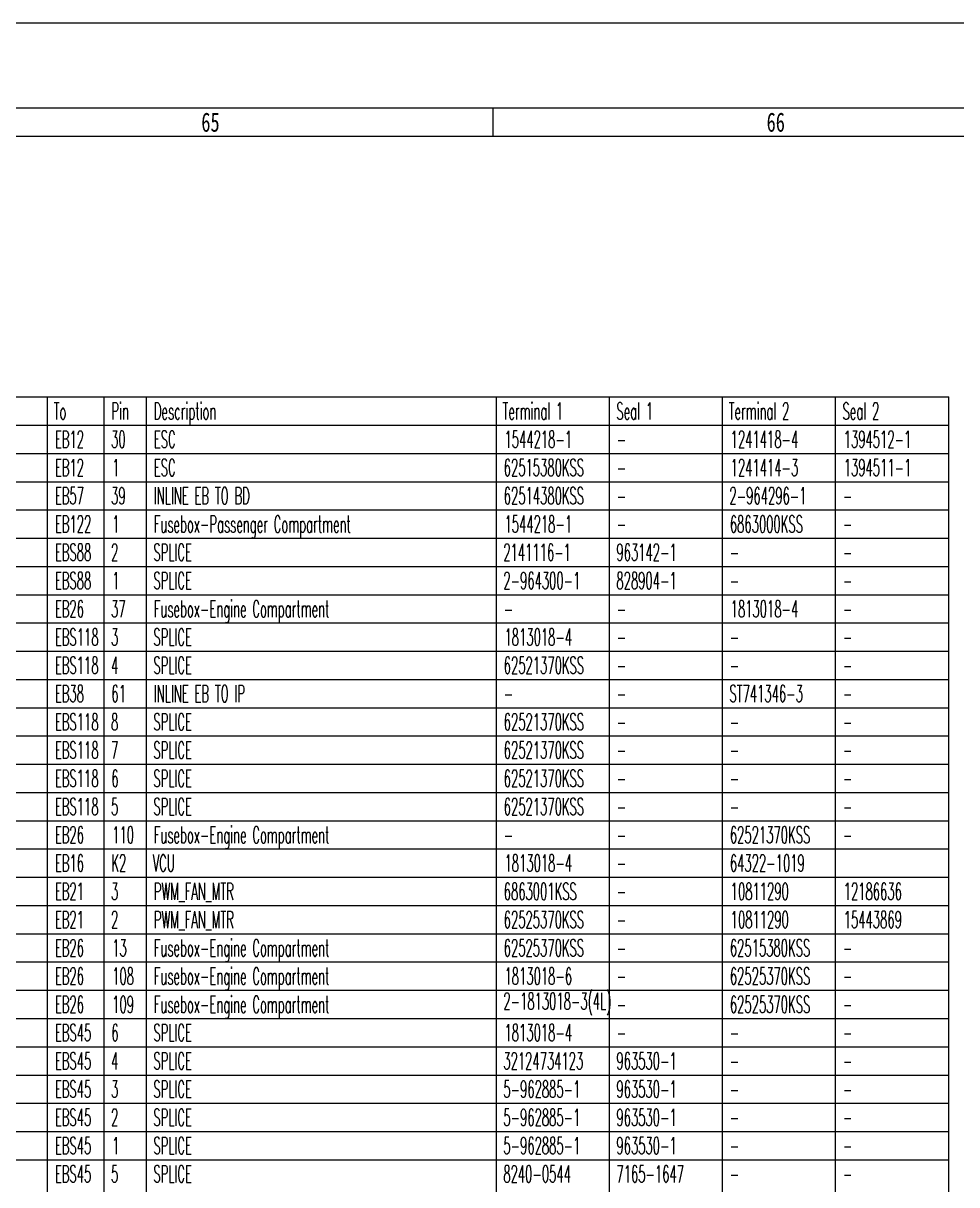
# Model space of a CAD drawing. Header units: inches. Extents: x 47316 to 59086, y 3141 to 11743.
# Drawn here: x 56684.8 to 56849.9, y 10093.5 to 10299.1 of the extents above; entities that cross this region are included whole.
import ezdxf

# ---------------------------------------------------------------- set-up
doc = ezdxf.new("R2010")
doc.units = ezdxf.units.IN
doc.header["$MEASUREMENT"] = 0
doc.styles.add('MtX_FangSong_GB2312', font='')
doc.styles.get("Standard").update_dxf_attribs({"font": ''})
doc.styles.get('MtX_FangSong_GB2312').set_extended_font_data('FangSong_GB2312')
doc.styles.get('Standard').set_extended_font_data('SimSun')

msp = doc.modelspace()

# ---------------------------------------------------------------- linework, layer by layer
at = {"color": 0, "lineweight": 15}
for p, q in [((57387.93, 10299.08), (50247.93, 10299.08)), ((50267.93, 10284.08), (57267.93, 10284.08)), ((56767.93, 10279.08), (56767.93, 10284.08)), ((50267.93, 10279.08), (57367.93, 10279.08))]:
    msp.add_line(p, q, dxfattribs=at)
at = {"color": 0, "linetype": 'Continuous', "lineweight": 15}
for p, q in [((56521.65, 10232.95), (56848.5, 10232.95)), ((56689.11, 9727.95), (56689.11, 10232.95)), ((56699.11, 9727.95), (56699.11, 10232.95)), ((56706.61, 9727.95), (56706.61, 10232.95)), ((56768.5, 9727.95), (56768.5, 10232.95)), ((56788.5, 9727.95), (56788.5, 10232.95)), ((56808.5, 9727.95), (56808.5, 10232.95)), ((56828.5, 9727.95), (56828.5, 10232.95)), ((56848.5, 9727.95), (56848.5, 10232.95)), ((56521.65, 10227.95), (56848.5, 10227.95)), ((56521.65, 10222.95), (56848.5, 10222.95)), ((56521.65, 10217.95), (56848.5, 10217.95)), ((56521.65, 10212.95), (56848.5, 10212.95)), ((56521.65, 10207.95), (56848.5, 10207.95)), ((56521.65, 10202.95), (56848.5, 10202.95)), ((56521.65, 10197.95), (56848.5, 10197.95)), ((56521.65, 10192.95), (56848.5, 10192.95)), ((56521.65, 10187.95), (56848.5, 10187.95)), ((56521.65, 10182.95), (56848.5, 10182.95)), ((56521.65, 10177.95), (56848.5, 10177.95)), ((56521.65, 10172.95), (56848.5, 10172.95)), ((56521.65, 10167.95), (56848.5, 10167.95)), ((56521.65, 10162.95), (56848.5, 10162.95)), ((56521.65, 10157.95), (56848.5, 10157.95)), ((56521.65, 10152.95), (56848.5, 10152.95)), ((56521.65, 10147.95), (56848.5, 10147.95)), ((56521.65, 10142.95), (56848.5, 10142.95)), ((56521.65, 10137.95), (56848.5, 10137.95)), ((56521.65, 10132.95), (56848.5, 10132.95)), ((56521.65, 10127.95), (56848.5, 10127.95)), ((56521.65, 10122.95), (56848.5, 10122.95)), ((56521.65, 10117.95), (56848.5, 10117.95)), ((56521.65, 10112.95), (56848.5, 10112.95)), ((56521.65, 10107.95), (56848.5, 10107.95)), ((56521.65, 10102.95), (56848.5, 10102.95)), ((56521.65, 10097.95), (56848.5, 10097.95))]:
    msp.add_line(p, q, dxfattribs=at)

# ---------------------------------------------------------------- texts
at = {"color": 0, "lineweight": 15, "style": 'MtX_FangSong_GB2312', "width": 0.7}
for s, p in [('65', (56716.3, 10279.88)), ('66', (56816.29, 10279.88))]:
    msp.add_text(s, height=3.4, dxfattribs=at).set_placement(p)
at = {"color": 140, "linetype": 'Continuous', "lineweight": 15, "char_height": 3, "attachment_point": 1}
for s, insert, width in [('\\Fromans.shx;\\W0.5000000000;\\T1.0000000000;\\o\\lTo', (56690.19, 10231.95), 2.5), ('\\Fromans.shx;\\W0.5000000000;\\T1.0000000000;\\o\\lPin', (56700.4, 10231.95), 3.4286), ('\\Fromans.shx;\\W0.5000000000;\\T1.0000000000;\\o\\lDescription', (56707.9, 10231.95), 12.2857), ('\\Fromans.shx;\\W0.5000000000;\\T1.0000000000;\\o\\lTerminal 1', (56769.58, 10231.95), 12.2857), ('\\Fromans.shx;\\W0.5000000000;\\T1.0000000000;\\o\\lSeal 1', (56789.72, 10231.95), 7.5714), ('\\Fromans.shx;\\W0.5000000000;\\T1.0000000000;\\o\\lTerminal 2', (56809.58, 10231.95), 12.2857), ('\\Fromans.shx;\\W0.5000000000;\\T1.0000000000;\\o\\lSeal 2', (56829.72, 10231.95), 7.5714)]:
    msp.add_mtext(s, dxfattribs=dict(at, insert=insert, width=width))
at = {"color": 7, "linetype": 'Continuous', "lineweight": 15, "char_height": 3, "attachment_point": 1}
for s, insert, width in [('\\Fromans.shx;\\W0.5000000000;\\T1.0000000000;\\o\\lEB12', (56690.4, 10226.95), 5.7143), ('\\Fromans.shx;\\W0.5000000000;\\T1.0000000000;\\o\\l30', (56700.33, 10226.95), 2.8571), ('\\Fromans.shx;\\W0.5000000000;\\T1.0000000000;\\o\\lESC', (56707.9, 10226.95), 4.2857), ('\\Fromans.shx;\\W0.5000000000;\\T1.0000000000;\\o\\l1544218-1', (56769.93, 10226.95), 13.2857), ('\\Fromans.shx;\\W0.5000000000;\\T1.0000000000;\\o\\l1241418-4', (56809.93, 10226.95), 13.2857), ('\\Fromans.shx;\\W0.5000000000;\\T1.0000000000;\\o\\l1394512-1', (56829.93, 10226.95), 13.2857), ('\\Fromans.shx;\\W0.5000000000;\\T1.0000000000;\\o\\l-', (56789.79, 10226.95), 1.8571), ('\\Fromans.shx;\\W0.5000000000;\\T1.0000000000;\\o\\lEB12', (56690.4, 10221.95), 5.7143), ('\\Fromans.shx;\\W0.5000000000;\\T1.0000000000;\\o\\l1', (56700.54, 10221.95), 1.4286), ('\\Fromans.shx;\\W0.5000000000;\\T1.0000000000;\\o\\lESC', (56707.9, 10221.95), 4.2857), ('\\Fromans.shx;\\W0.5000000000;\\T1.0000000000;\\o\\l62515380KSS', (56769.79, 10221.95), 15.7857), ('\\Fromans.shx;\\W0.5000000000;\\T1.0000000000;\\o\\l1241414-3', (56809.93, 10221.95), 13.2857), ('\\Fromans.shx;\\W0.5000000000;\\T1.0000000000;\\o\\l1394511-1', (56829.93, 10221.95), 13.2857), ('\\Fromans.shx;\\W0.5000000000;\\T1.0000000000;\\o\\l-', (56789.79, 10221.95), 1.8571), ('\\Fromans.shx;\\W0.5000000000;\\T1.0000000000;\\o\\lEB57', (56690.4, 10216.95), 5.7143), ('\\Fromans.shx;\\W0.5000000000;\\T1.0000000000;\\o\\l39', (56700.33, 10216.95), 2.8571), ('\\Fromans.shx;\\W0.5000000000;\\T1.0000000000;\\o\\lINLINE EB TO BD', (56707.9, 10216.95), 19.9286), ('\\Fromans.shx;\\W0.5000000000;\\T1.0000000000;\\o\\l62514380KSS', (56769.79, 10216.95), 15.7857), ('\\Fromans.shx;\\W0.5000000000;\\T1.0000000000;\\o\\l2-964296-1', (56809.72, 10216.95), 15.1429), ('\\Fromans.shx;\\W0.5000000000;\\T1.0000000000;\\o\\l-', (56789.79, 10216.95), 1.8571), ('\\Fromans.shx;\\W0.5000000000;\\T1.0000000000;\\o\\l-', (56829.79, 10216.95), 1.8571), ('\\Fromans.shx;\\W0.5000000000;\\T1.0000000000;\\o\\lEB122', (56690.4, 10211.95), 7.1429), ('\\Fromans.shx;\\W0.5000000000;\\T1.0000000000;\\o\\l1', (56700.54, 10211.95), 1.4286), ('\\Fromans.shx;\\W0.5000000000;\\T1.0000000000;\\o\\lFusebox-Passenger Compartment', (56707.9, 10211.95), 39.0714), ('\\Fromans.shx;\\W0.5000000000;\\T1.0000000000;\\o\\l1544218-1', (56769.93, 10211.95), 13.2857), ('\\Fromans.shx;\\W0.5000000000;\\T1.0000000000;\\o\\l-', (56789.79, 10211.95), 1.8571), ('\\Fromans.shx;\\W0.5000000000;\\T1.0000000000;\\o\\l6863000KSS', (56809.79, 10211.95), 14.3571), ('\\Fromans.shx;\\W0.5000000000;\\T1.0000000000;\\o\\l-', (56829.79, 10211.95), 1.8571), ('\\Fromans.shx;\\W0.5000000000;\\T1.0000000000;\\o\\lEBS88', (56690.4, 10206.95), 7.1429), ('\\Fromans.shx;\\W0.5000000000;\\T1.0000000000;\\o\\l2', (56700.33, 10206.95), 1.4286), ('\\Fromans.shx;\\W0.5000000000;\\T1.0000000000;\\o\\lSPLICE', (56707.83, 10206.95), 7.5714), ('\\Fromans.shx;\\W0.5000000000;\\T1.0000000000;\\o\\l2141116-1', (56769.72, 10206.95), 13.2857), ('\\Fromans.shx;\\W0.5000000000;\\T1.0000000000;\\o\\l963142-1', (56789.72, 10206.95), 11.8571), ('\\Fromans.shx;\\W0.5000000000;\\T1.0000000000;\\o\\l-', (56809.79, 10206.95), 1.8571), ('\\Fromans.shx;\\W0.5000000000;\\T1.0000000000;\\o\\l-', (56829.79, 10206.95), 1.8571), ('\\Fromans.shx;\\W0.5000000000;\\T1.0000000000;\\o\\lEBS88', (56690.4, 10201.95), 7.1429), ('\\Fromans.shx;\\W0.5000000000;\\T1.0000000000;\\o\\l1', (56700.54, 10201.95), 1.4286), ('\\Fromans.shx;\\W0.5000000000;\\T1.0000000000;\\o\\lSPLICE', (56707.83, 10201.95), 7.5714), ('\\Fromans.shx;\\W0.5000000000;\\T1.0000000000;\\o\\l2-964300-1', (56769.72, 10201.95), 15.1429), ('\\Fromans.shx;\\W0.5000000000;\\T1.0000000000;\\o\\l828904-1', (56789.72, 10201.95), 11.8571), ('\\Fromans.shx;\\W0.5000000000;\\T1.0000000000;\\o\\l-', (56809.79, 10201.95), 1.8571), ('\\Fromans.shx;\\W0.5000000000;\\T1.0000000000;\\o\\l-', (56829.79, 10201.95), 1.8571), ('\\Fromans.shx;\\W0.5000000000;\\T1.0000000000;\\o\\lEB26', (56690.4, 10196.95), 5.7143), ('\\Fromans.shx;\\W0.5000000000;\\T1.0000000000;\\o\\l37', (56700.33, 10196.95), 2.8571), ('\\Fromans.shx;\\W0.5000000000;\\T1.0000000000;\\o\\lFusebox-Engine Compartment', (56707.9, 10196.95), 34.8571), ('\\Fromans.shx;\\W0.5000000000;\\T1.0000000000;\\o\\l1813018-4', (56809.93, 10196.95), 13.2857), ('\\Fromans.shx;\\W0.5000000000;\\T1.0000000000;\\o\\l-', (56769.79, 10196.95), 1.8571), ('\\Fromans.shx;\\W0.5000000000;\\T1.0000000000;\\o\\l-', (56789.79, 10196.95), 1.8571), ('\\Fromans.shx;\\W0.5000000000;\\T1.0000000000;\\o\\l-', (56829.79, 10196.95), 1.8571), ('\\Fromans.shx;\\W0.5000000000;\\T1.0000000000;\\o\\lEBS118', (56690.4, 10191.95), 8.5714), ('\\Fromans.shx;\\W0.5000000000;\\T1.0000000000;\\o\\l3', (56700.33, 10191.95), 1.4286), ('\\Fromans.shx;\\W0.5000000000;\\T1.0000000000;\\o\\lSPLICE', (56707.83, 10191.95), 7.5714), ('\\Fromans.shx;\\W0.5000000000;\\T1.0000000000;\\o\\l1813018-4', (56769.93, 10191.95), 13.2857), ('\\Fromans.shx;\\W0.5000000000;\\T1.0000000000;\\o\\l-', (56789.79, 10191.95), 1.8571), ('\\Fromans.shx;\\W0.5000000000;\\T1.0000000000;\\o\\l-', (56809.79, 10191.95), 1.8571), ('\\Fromans.shx;\\W0.5000000000;\\T1.0000000000;\\o\\l-', (56829.79, 10191.95), 1.8571), ('\\Fromans.shx;\\W0.5000000000;\\T1.0000000000;\\o\\lEBS118', (56690.4, 10186.95), 8.5714), ('\\Fromans.shx;\\W0.5000000000;\\T1.0000000000;\\o\\l4', (56700.33, 10186.95), 1.4286), ('\\Fromans.shx;\\W0.5000000000;\\T1.0000000000;\\o\\lSPLICE', (56707.83, 10186.95), 7.5714), ('\\Fromans.shx;\\W0.5000000000;\\T1.0000000000;\\o\\l62521370KSS', (56769.79, 10186.95), 15.7857), ('\\Fromans.shx;\\W0.5000000000;\\T1.0000000000;\\o\\l-', (56789.79, 10186.95), 1.8571), ('\\Fromans.shx;\\W0.5000000000;\\T1.0000000000;\\o\\l-', (56809.79, 10186.95), 1.8571), ('\\Fromans.shx;\\W0.5000000000;\\T1.0000000000;\\o\\l-', (56829.79, 10186.95), 1.8571), ('\\Fromans.shx;\\W0.5000000000;\\T1.0000000000;\\o\\lEB38', (56690.4, 10181.95), 5.7143), ('\\Fromans.shx;\\W0.5000000000;\\T1.0000000000;\\o\\l61', (56700.4, 10181.95), 2.8571), ('\\Fromans.shx;\\W0.5000000000;\\T1.0000000000;\\o\\lINLINE EB TO IP', (56707.9, 10181.95), 19), ('\\Fromans.shx;\\W0.5000000000;\\T1.0000000000;\\o\\lST741346-3', (56809.72, 10181.95), 14.4286), ('\\Fromans.shx;\\W0.5000000000;\\T1.0000000000;\\o\\l-', (56769.79, 10181.95), 1.8571), ('\\Fromans.shx;\\W0.5000000000;\\T1.0000000000;\\o\\l-', (56789.79, 10181.95), 1.8571), ('\\Fromans.shx;\\W0.5000000000;\\T1.0000000000;\\o\\l-', (56829.79, 10181.95), 1.8571), ('\\Fromans.shx;\\W0.5000000000;\\T1.0000000000;\\o\\lEBS118', (56690.4, 10176.95), 8.5714), ('\\Fromans.shx;\\W0.5000000000;\\T1.0000000000;\\o\\l8', (56700.33, 10176.95), 1.4286), ('\\Fromans.shx;\\W0.5000000000;\\T1.0000000000;\\o\\lSPLICE', (56707.83, 10176.95), 7.5714), ('\\Fromans.shx;\\W0.5000000000;\\T1.0000000000;\\o\\l62521370KSS', (56769.79, 10176.95), 15.7857), ('\\Fromans.shx;\\W0.5000000000;\\T1.0000000000;\\o\\l-', (56789.79, 10176.95), 1.8571), ('\\Fromans.shx;\\W0.5000000000;\\T1.0000000000;\\o\\l-', (56809.79, 10176.95), 1.8571), ('\\Fromans.shx;\\W0.5000000000;\\T1.0000000000;\\o\\l-', (56829.79, 10176.95), 1.8571), ('\\Fromans.shx;\\W0.5000000000;\\T1.0000000000;\\o\\lEBS118', (56690.4, 10171.95), 8.5714), ('\\Fromans.shx;\\W0.5000000000;\\T1.0000000000;\\o\\l7', (56700.33, 10171.95), 1.4286), ('\\Fromans.shx;\\W0.5000000000;\\T1.0000000000;\\o\\lSPLICE', (56707.83, 10171.95), 7.5714), ('\\Fromans.shx;\\W0.5000000000;\\T1.0000000000;\\o\\l62521370KSS', (56769.79, 10171.95), 15.7857), ('\\Fromans.shx;\\W0.5000000000;\\T1.0000000000;\\o\\l-', (56789.79, 10171.95), 1.8571), ('\\Fromans.shx;\\W0.5000000000;\\T1.0000000000;\\o\\l-', (56809.79, 10171.95), 1.8571), ('\\Fromans.shx;\\W0.5000000000;\\T1.0000000000;\\o\\l-', (56829.79, 10171.95), 1.8571), ('\\Fromans.shx;\\W0.5000000000;\\T1.0000000000;\\o\\lEBS118', (56690.4, 10166.95), 8.5714), ('\\Fromans.shx;\\W0.5000000000;\\T1.0000000000;\\o\\l6', (56700.4, 10166.95), 1.4286), ('\\Fromans.shx;\\W0.5000000000;\\T1.0000000000;\\o\\lSPLICE', (56707.83, 10166.95), 7.5714), ('\\Fromans.shx;\\W0.5000000000;\\T1.0000000000;\\o\\l62521370KSS', (56769.79, 10166.95), 15.7857), ('\\Fromans.shx;\\W0.5000000000;\\T1.0000000000;\\o\\l-', (56789.79, 10166.95), 1.8571), ('\\Fromans.shx;\\W0.5000000000;\\T1.0000000000;\\o\\l-', (56809.79, 10166.95), 1.8571), ('\\Fromans.shx;\\W0.5000000000;\\T1.0000000000;\\o\\l-', (56829.79, 10166.95), 1.8571), ('\\Fromans.shx;\\W0.5000000000;\\T1.0000000000;\\o\\lEBS118', (56690.4, 10161.95), 8.5714), ('\\Fromans.shx;\\W0.5000000000;\\T1.0000000000;\\o\\l5', (56700.33, 10161.95), 1.4286), ('\\Fromans.shx;\\W0.5000000000;\\T1.0000000000;\\o\\lSPLICE', (56707.83, 10161.95), 7.5714), ('\\Fromans.shx;\\W0.5000000000;\\T1.0000000000;\\o\\l62521370KSS', (56769.79, 10161.95), 15.7857), ('\\Fromans.shx;\\W0.5000000000;\\T1.0000000000;\\o\\l-', (56789.79, 10161.95), 1.8571), ('\\Fromans.shx;\\W0.5000000000;\\T1.0000000000;\\o\\l-', (56809.79, 10161.95), 1.8571), ('\\Fromans.shx;\\W0.5000000000;\\T1.0000000000;\\o\\l-', (56829.79, 10161.95), 1.8571), ('\\Fromans.shx;\\W0.5000000000;\\T1.0000000000;\\o\\lEB26', (56690.4, 10156.95), 5.7143), ('\\Fromans.shx;\\W0.5000000000;\\T1.0000000000;\\o\\l110', (56700.54, 10156.95), 4.2857), ('\\Fromans.shx;\\W0.5000000000;\\T1.0000000000;\\o\\lFusebox-Engine Compartment', (56707.9, 10156.95), 34.8571), ('\\Fromans.shx;\\W0.5000000000;\\T1.0000000000;\\o\\l62521370KSS', (56809.79, 10156.95), 15.7857), ('\\Fromans.shx;\\W0.5000000000;\\T1.0000000000;\\o\\l-', (56769.79, 10156.95), 1.8571), ('\\Fromans.shx;\\W0.5000000000;\\T1.0000000000;\\o\\l-', (56789.79, 10156.95), 1.8571), ('\\Fromans.shx;\\W0.5000000000;\\T1.0000000000;\\o\\l-', (56829.79, 10156.95), 1.8571), ('\\Fromans.shx;\\W0.5000000000;\\T1.0000000000;\\o\\lEB16', (56690.4, 10151.95), 5.7143), ('\\Fromans.shx;\\W0.5000000000;\\T1.0000000000;\\o\\lK2', (56700.4, 10151.95), 2.9286), ('\\Fromans.shx;\\W0.5000000000;\\T1.0000000000;\\o\\lVCU', (56707.69, 10151.95), 4.3571), ('\\Fromans.shx;\\W0.5000000000;\\T1.0000000000;\\o\\l1813018-4', (56769.93, 10151.95), 13.2857), ('\\Fromans.shx;\\W0.5000000000;\\T1.0000000000;\\o\\l64322-1019', (56809.79, 10151.95), 14.7143), ('\\Fromans.shx;\\W0.5000000000;\\T1.0000000000;\\o\\l-', (56789.79, 10151.95), 1.8571), ('\\Fromans.shx;\\W0.5000000000;\\T1.0000000000;\\o\\lEB21', (56690.4, 10146.95), 5.7143), ('\\Fromans.shx;\\W0.5000000000;\\T1.0000000000;\\o\\l3', (56700.33, 10146.95), 1.4286), ('\\Fromans.shx;\\W0.5000000000;\\T1.0000000000;\\o\\lPWM_FAN_MTR', (56707.9, 10146.95), 16.8571), ('\\Fromans.shx;\\W0.5000000000;\\T1.0000000000;\\o\\l6863001KSS', (56769.79, 10146.95), 14.3571), ('\\Fromans.shx;\\W0.5000000000;\\T1.0000000000;\\o\\l10811290', (56809.93, 10146.95), 11.4286), ('\\Fromans.shx;\\W0.5000000000;\\T1.0000000000;\\o\\l12186636', (56829.93, 10146.95), 11.4286), ('\\Fromans.shx;\\W0.5000000000;\\T1.0000000000;\\o\\l-', (56789.79, 10146.95), 1.8571), ('\\Fromans.shx;\\W0.5000000000;\\T1.0000000000;\\o\\lEB21', (56690.4, 10141.95), 5.7143), ('\\Fromans.shx;\\W0.5000000000;\\T1.0000000000;\\o\\l2', (56700.33, 10141.95), 1.4286), ('\\Fromans.shx;\\W0.5000000000;\\T1.0000000000;\\o\\lPWM_FAN_MTR', (56707.9, 10141.95), 16.8571), ('\\Fromans.shx;\\W0.5000000000;\\T1.0000000000;\\o\\l62525370KSS', (56769.79, 10141.95), 15.7857), ('\\Fromans.shx;\\W0.5000000000;\\T1.0000000000;\\o\\l-', (56789.79, 10141.95), 1.8571), ('\\Fromans.shx;\\W0.5000000000;\\T1.0000000000;\\o\\l10811290', (56809.93, 10141.95), 11.4286), ('\\Fromans.shx;\\W0.5000000000;\\T1.0000000000;\\o\\l15443869', (56829.93, 10141.95), 11.4286), ('\\Fromans.shx;\\W0.5000000000;\\T1.0000000000;\\o\\lEB26', (56690.4, 10136.95), 5.7143), ('\\Fromans.shx;\\W0.5000000000;\\T1.0000000000;\\o\\l13', (56700.54, 10136.95), 2.8571), ('\\Fromans.shx;\\W0.5000000000;\\T1.0000000000;\\o\\lFusebox-Engine Compartment', (56707.9, 10136.95), 34.8571), ('\\Fromans.shx;\\W0.5000000000;\\T1.0000000000;\\o\\l62525370KSS', (56769.79, 10136.95), 15.7857), ('\\Fromans.shx;\\W0.5000000000;\\T1.0000000000;\\o\\l62515380KSS', (56809.79, 10136.95), 15.7857), ('\\Fromans.shx;\\W0.5000000000;\\T1.0000000000;\\o\\l-', (56789.79, 10136.95), 1.8571), ('\\Fromans.shx;\\W0.5000000000;\\T1.0000000000;\\o\\l-', (56829.79, 10136.95), 1.8571), ('\\Fromans.shx;\\W0.5000000000;\\T1.0000000000;\\o\\lEB26', (56690.4, 10131.95), 5.7143), ('\\Fromans.shx;\\W0.5000000000;\\T1.0000000000;\\o\\l108', (56700.54, 10131.95), 4.2857), ('\\Fromans.shx;\\W0.5000000000;\\T1.0000000000;\\o\\lFusebox-Engine Compartment', (56707.9, 10131.95), 34.8571), ('\\Fromans.shx;\\W0.5000000000;\\T1.0000000000;\\o\\l1813018-6', (56769.93, 10131.95), 13.2857), ('\\Fromans.shx;\\W0.5000000000;\\T1.0000000000;\\o\\l62525370KSS', (56809.79, 10131.95), 15.7857), ('\\Fromans.shx;\\W0.5000000000;\\T1.0000000000;\\o\\l-', (56789.79, 10131.95), 1.8571), ('\\Fromans.shx;\\W0.5000000000;\\T1.0000000000;\\o\\l-', (56829.79, 10131.95), 1.8571), ('\\Fromans.shx;\\W0.5000000000;\\T1.0000000000;\\o\\l2-1813018-3(4L)', (56769.72, 10127.52), 21.2143), ('\\Fromans.shx;\\W0.5000000000;\\T1.0000000000;\\o\\lEB26', (56690.4, 10126.95), 5.7143), ('\\Fromans.shx;\\W0.5000000000;\\T1.0000000000;\\o\\l109', (56700.54, 10126.95), 4.2857), ('\\Fromans.shx;\\W0.5000000000;\\T1.0000000000;\\o\\lFusebox-Engine Compartment', (56707.9, 10126.95), 34.8571), ('\\Fromans.shx;\\W0.5000000000;\\T1.0000000000;\\o\\l62525370KSS', (56809.79, 10126.95), 15.7857), ('\\Fromans.shx;\\W0.5000000000;\\T1.0000000000;\\o\\l-', (56789.79, 10126.95), 1.8571), ('\\Fromans.shx;\\W0.5000000000;\\T1.0000000000;\\o\\l-', (56829.79, 10126.95), 1.8571), ('\\Fromans.shx;\\W0.5000000000;\\T1.0000000000;\\o\\lEBS45', (56690.4, 10121.95), 7.1429), ('\\Fromans.shx;\\W0.5000000000;\\T1.0000000000;\\o\\l6', (56700.4, 10121.95), 1.4286), ('\\Fromans.shx;\\W0.5000000000;\\T1.0000000000;\\o\\lSPLICE', (56707.83, 10121.95), 7.5714), ('\\Fromans.shx;\\W0.5000000000;\\T1.0000000000;\\o\\l1813018-4', (56769.93, 10121.95), 13.2857), ('\\Fromans.shx;\\W0.5000000000;\\T1.0000000000;\\o\\l-', (56789.79, 10121.95), 1.8571), ('\\Fromans.shx;\\W0.5000000000;\\T1.0000000000;\\o\\l-', (56809.79, 10121.95), 1.8571), ('\\Fromans.shx;\\W0.5000000000;\\T1.0000000000;\\o\\l-', (56829.79, 10121.95), 1.8571), ('\\Fromans.shx;\\W0.5000000000;\\T1.0000000000;\\o\\lEBS45', (56690.4, 10116.95), 7.1429), ('\\Fromans.shx;\\W0.5000000000;\\T1.0000000000;\\o\\l4', (56700.33, 10116.95), 1.4286), ('\\Fromans.shx;\\W0.5000000000;\\T1.0000000000;\\o\\lSPLICE', (56707.83, 10116.95), 7.5714), ('\\Fromans.shx;\\W0.5000000000;\\T1.0000000000;\\o\\l32124734123', (56769.72, 10116.95), 15.7143), ('\\Fromans.shx;\\W0.5000000000;\\T1.0000000000;\\o\\l963530-1', (56789.72, 10116.95), 11.8571), ('\\Fromans.shx;\\W0.5000000000;\\T1.0000000000;\\o\\l-', (56809.79, 10116.95), 1.8571), ('\\Fromans.shx;\\W0.5000000000;\\T1.0000000000;\\o\\l-', (56829.79, 10116.95), 1.8571), ('\\Fromans.shx;\\W0.5000000000;\\T1.0000000000;\\o\\lEBS45', (56690.4, 10111.95), 7.1429), ('\\Fromans.shx;\\W0.5000000000;\\T1.0000000000;\\o\\l3', (56700.33, 10111.95), 1.4286), ('\\Fromans.shx;\\W0.5000000000;\\T1.0000000000;\\o\\lSPLICE', (56707.83, 10111.95), 7.5714), ('\\Fromans.shx;\\W0.5000000000;\\T1.0000000000;\\o\\l5-962885-1', (56769.72, 10111.95), 15.1429), ('\\Fromans.shx;\\W0.5000000000;\\T1.0000000000;\\o\\l963530-1', (56789.72, 10111.95), 11.8571), ('\\Fromans.shx;\\W0.5000000000;\\T1.0000000000;\\o\\l-', (56809.79, 10111.95), 1.8571), ('\\Fromans.shx;\\W0.5000000000;\\T1.0000000000;\\o\\l-', (56829.79, 10111.95), 1.8571), ('\\Fromans.shx;\\W0.5000000000;\\T1.0000000000;\\o\\lEBS45', (56690.4, 10106.95), 7.1429), ('\\Fromans.shx;\\W0.5000000000;\\T1.0000000000;\\o\\l2', (56700.33, 10106.95), 1.4286), ('\\Fromans.shx;\\W0.5000000000;\\T1.0000000000;\\o\\lSPLICE', (56707.83, 10106.95), 7.5714), ('\\Fromans.shx;\\W0.5000000000;\\T1.0000000000;\\o\\l5-962885-1', (56769.72, 10106.95), 15.1429), ('\\Fromans.shx;\\W0.5000000000;\\T1.0000000000;\\o\\l963530-1', (56789.72, 10106.95), 11.8571), ('\\Fromans.shx;\\W0.5000000000;\\T1.0000000000;\\o\\l-', (56809.79, 10106.95), 1.8571), ('\\Fromans.shx;\\W0.5000000000;\\T1.0000000000;\\o\\l-', (56829.79, 10106.95), 1.8571), ('\\Fromans.shx;\\W0.5000000000;\\T1.0000000000;\\o\\lEBS45', (56690.4, 10101.95), 7.1429), ('\\Fromans.shx;\\W0.5000000000;\\T1.0000000000;\\o\\l1', (56700.54, 10101.95), 1.4286), ('\\Fromans.shx;\\W0.5000000000;\\T1.0000000000;\\o\\lSPLICE', (56707.83, 10101.95), 7.5714), ('\\Fromans.shx;\\W0.5000000000;\\T1.0000000000;\\o\\l5-962885-1', (56769.72, 10101.95), 15.1429), ('\\Fromans.shx;\\W0.5000000000;\\T1.0000000000;\\o\\l963530-1', (56789.72, 10101.95), 11.8571), ('\\Fromans.shx;\\W0.5000000000;\\T1.0000000000;\\o\\l-', (56809.79, 10101.95), 1.8571), ('\\Fromans.shx;\\W0.5000000000;\\T1.0000000000;\\o\\l-', (56829.79, 10101.95), 1.8571), ('\\Fromans.shx;\\W0.5000000000;\\T1.0000000000;\\o\\lEBS45', (56690.4, 10096.95), 7.1429), ('\\Fromans.shx;\\W0.5000000000;\\T1.0000000000;\\o\\l5', (56700.33, 10096.95), 1.4286), ('\\Fromans.shx;\\W0.5000000000;\\T1.0000000000;\\o\\lSPLICE', (56707.83, 10096.95), 7.5714), ('\\Fromans.shx;\\W0.5000000000;\\T1.0000000000;\\o\\l8240-0544', (56769.72, 10096.95), 13.2857), ('\\Fromans.shx;\\W0.5000000000;\\T1.0000000000;\\o\\l7165-1647', (56789.72, 10096.95), 13.2857), ('\\Fromans.shx;\\W0.5000000000;\\T1.0000000000;\\o\\l-', (56809.79, 10096.95), 1.8571), ('\\Fromans.shx;\\W0.5000000000;\\T1.0000000000;\\o\\l-', (56829.79, 10096.95), 1.8571)]:
    msp.add_mtext(s, dxfattribs=dict(at, insert=insert, width=width))

doc.saveas('drawing.dxf')
